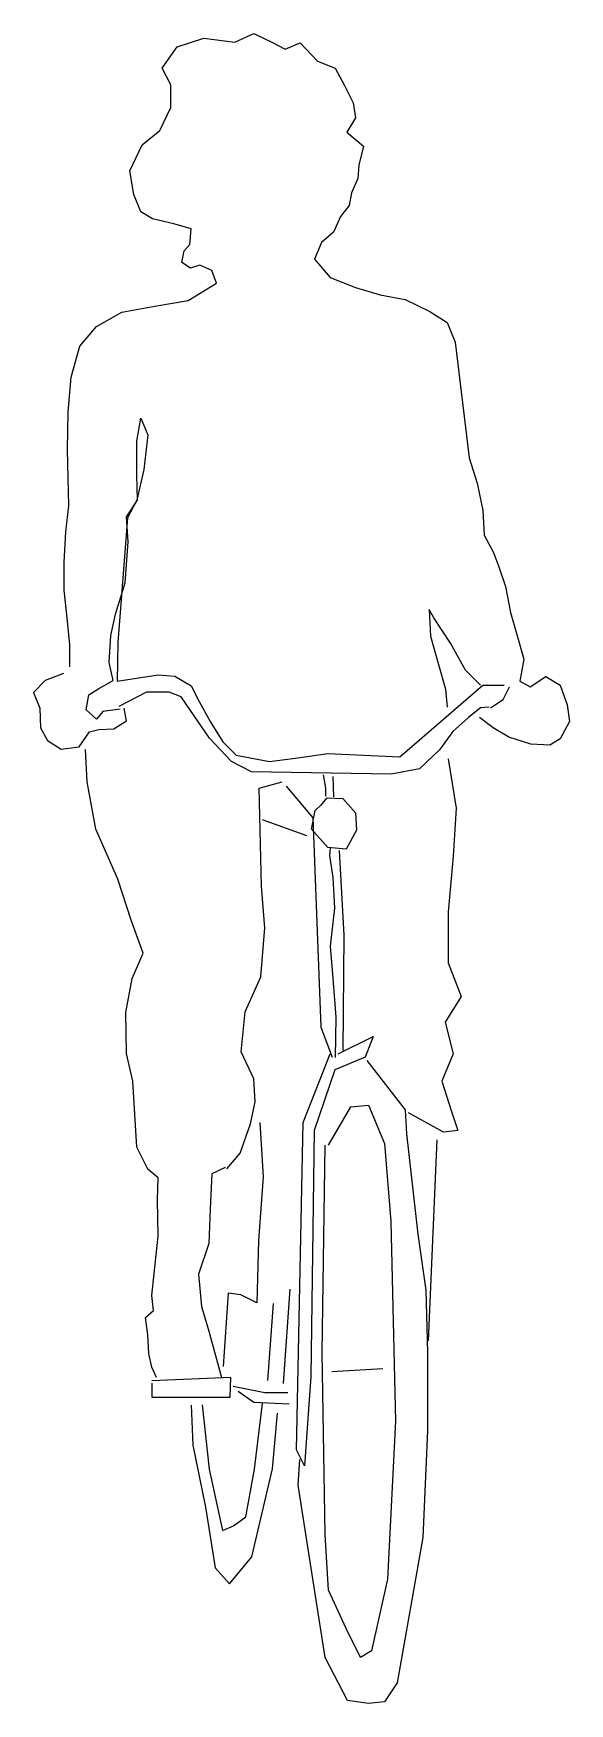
# Model space of a CAD drawing. Header units: metres. Extents: x 27.29 to 27.8, y 41.76 to 43.33.
import ezdxf

# ---------------------------------------------------------------- set-up
doc = ezdxf.new("R2010")
doc.units = ezdxf.units.M
doc.header["$MEASUREMENT"] = 0

msp = doc.modelspace()

# ---------------------------------------------------------------- linework, layer by layer
for points in [[(27.329, 42.7377), (27.329, 42.7585), (27.3268, 42.7808), (27.3238, 42.8098), (27.3238, 42.8358), (27.3253, 42.8648), (27.3283, 42.8893), (27.3268, 42.9421), (27.3275, 42.9777), (27.3305, 43.0104), (27.3387, 43.0394), (27.3543, 43.058), (27.3781, 43.0714), (27.4093, 43.0773), (27.4406, 43.0825), (27.4673, 43.0989), (27.4629, 43.1107), (27.4517, 43.1159), (27.4428, 43.113), (27.4346, 43.1182), (27.4368, 43.1293), (27.442, 43.1353), (27.4435, 43.1501), (27.4272, 43.1546), (27.4071, 43.1593), (27.396, 43.166), (27.3893, 43.1823), (27.3856, 43.2046), (27.3974, 43.2291), (27.4138, 43.2425), (27.4242, 43.2641), (27.4242, 43.2856), (27.416, 43.3012), (27.4302, 43.3213), (27.4554, 43.3295), (27.4844, 43.3257), (27.5023, 43.3339), (27.5194, 43.3257), (27.532, 43.3191), (27.5461, 43.325), (27.5625, 43.3079), (27.5789, 43.3012), (27.5878, 43.2849), (27.596, 43.2685), (27.5982, 43.2544), (27.59, 43.241), (27.6056, 43.2277), (27.6012, 43.2098), (27.6004, 43.1972), (27.5945, 43.1838), (27.5922, 43.1719), (27.5841, 43.1615), (27.5774, 43.1467), (27.5662, 43.137), (27.5595, 43.1214), (27.5744, 43.1043), (27.5982, 43.0946), (27.6212, 43.0879), (27.645, 43.0835), (27.6681, 43.0723), (27.6844, 43.0619), (27.6919, 43.0434), (27.7053, 42.9345), (27.7127, 42.9107), (27.7179, 42.8847), (27.7194, 42.8617), (27.7276, 42.8461), (27.7328, 42.8327), (27.7395, 42.8134), (27.744, 42.7889), (27.7499, 42.7681), (27.7566, 42.745), (27.7529, 42.7242), (27.7626, 42.719), (27.7774, 42.7287), (27.7908, 42.7205), (27.7975, 42.7019), (27.7997, 42.6863), (27.7908, 42.67), (27.7811, 42.664), (27.7633, 42.6648), (27.7425, 42.6715), (27.7276, 42.6804), (27.715, 42.69)], [(27.3766, 42.698), (27.3603, 42.6958), (27.3543, 42.6883), (27.3446, 42.6973), (27.3469, 42.7114), (27.3565, 42.7173), (27.3699, 42.7248), (27.3662, 42.7418), (27.3677, 42.7671), (27.3722, 42.7872), (27.3811, 42.8169), (27.3841, 42.8555), (27.3826, 42.8789), (27.393, 42.8945), (27.3922, 42.9183), (27.3922, 42.9502), (27.396, 42.9718), (27.4026, 42.9562), (27.3989, 42.9235), (27.3922, 42.8945), (27.3833, 42.8781), (27.3744, 42.7607), (27.3736, 42.7243), (27.4123, 42.7303), (27.4279, 42.7288), (27.4435, 42.7199), (27.451, 42.705), (27.4614, 42.6864), (27.4733, 42.6671), (27.4859, 42.6545), (27.5171, 42.6485), (27.5439, 42.6522), (27.5722, 42.656), (27.6398, 42.653), (27.7179, 42.7206), (27.738, 42.7206)], [(27.7157, 42.7205), (27.7016, 42.7346), (27.6875, 42.7599), (27.6718, 42.7837), (27.6674, 42.7918), (27.6689, 42.7666), (27.6763, 42.7398), (27.683, 42.7168), (27.6845, 42.6997)], [(27.3231, 42.7314), (27.306, 42.7248), (27.2948, 42.7136), (27.3008, 42.6987), (27.3015, 42.6802), (27.3082, 42.6683), (27.3209, 42.6601), (27.338, 42.6623), (27.3476, 42.6765), (27.3565, 42.6787), (27.3707, 42.6794), (27.3826, 42.6869), (27.3803, 42.6987)], [(27.7239, 42.6997), (27.7157, 42.699), (27.7046, 42.6901), (27.6897, 42.6767), (27.6771, 42.6596), (27.6585, 42.6418), (27.6317, 42.6366), (27.5001, 42.6388), (27.4815, 42.6485), (27.4607, 42.6707), (27.4421, 42.6975), (27.4339, 42.7094), (27.4228, 42.7138), (27.4012, 42.7138), (27.3752, 42.7005)], [(27.7254, 42.699), (27.7373, 42.7071), (27.7432, 42.719)], [(27.4108, 42.0687), (27.4064, 42.0784), (27.4034, 42.091), (27.4027, 42.1089), (27.4004, 42.1252), (27.4079, 42.1319), (27.4064, 42.146), (27.4086, 42.1668), (27.4123, 42.2018), (27.4116, 42.2359), (27.4123, 42.2567), (27.4027, 42.2649), (27.3923, 42.2857), (27.3885, 42.3477), (27.3826, 42.3737), (27.3818, 42.4124), (27.3878, 42.4443), (27.3982, 42.4681), (27.387, 42.4993), (27.3744, 42.538), (27.3536, 42.5848), (27.3454, 42.6294), (27.3439, 42.6598)], [(27.6855, 42.6512), (27.693, 42.6047), (27.69, 42.5596), (27.6855, 42.507), (27.6855, 42.459), (27.6976, 42.4274), (27.6825, 42.4034), (27.69, 42.3734), (27.6795, 42.3478), (27.6885, 42.3193), (27.6945, 42.3013), (27.681, 42.2998), (27.648, 42.3178)], [(27.5677, 42.6361), (27.57, 42.6234), (27.57, 42.616)], [(27.5767, 42.6346), (27.5774, 42.6153)], [(27.477, 42.2652), (27.4896, 42.2801), (27.4993, 42.3076), (27.5038, 42.3284), (27.5023, 42.3499), (27.4904, 42.3752), (27.4941, 42.4131), (27.509, 42.4458), (27.5127, 42.4919), (27.5097, 42.5313), (27.5075, 42.6234), (27.529, 42.6294)], [(27.5328, 42.6254), (27.5581, 42.5955), (27.5656, 42.3986), (27.5761, 42.3702)], [(27.5655, 42.6071), (27.5715, 42.6145), (27.5863, 42.6138), (27.5982, 42.6004), (27.599, 42.5841), (27.5893, 42.5662), (27.5722, 42.5677), (27.5566, 42.5848), (27.5603, 42.6026), (27.5663, 42.6086)], [(27.5103, 42.594), (27.5521, 42.5791)], [(27.5744, 42.5669), (27.5737, 42.5602), (27.5767, 42.5394), (27.5782, 42.5104), (27.5744, 42.4747), (27.5767, 42.4443), (27.5797, 42.4079), (27.5789, 42.37)], [(27.5826, 42.5647), (27.5871, 42.4851), (27.5863, 42.3767)], [(27.5817, 42.3733), (27.6148, 42.3898), (27.6073, 42.3703), (27.5787, 42.3583), (27.5592, 42.3012), (27.5562, 42.0699), (27.5502, 41.9858), (27.5427, 42.0008), (27.5487, 42.3087), (27.5742, 42.3733)], [(27.6088, 42.3673), (27.6448, 42.3207), (27.6463, 42.2982), (27.6569, 42.2036), (27.6644, 42.151), (27.6659, 42.0924), (27.6659, 42.0188), (27.6614, 41.9182), (27.6373, 41.7814), (27.6253, 41.7634), (27.6103, 41.7619), (27.5907, 41.7649), (27.5697, 41.8054), (27.5441, 41.9676), (27.5457, 41.9917)], [(27.5727, 42.2876), (27.5937, 42.3236), (27.6103, 42.3251), (27.6253, 42.2891), (27.6313, 42.2155), (27.6358, 42.0277), (27.6283, 41.879), (27.6133, 41.8114), (27.6028, 41.8054), (27.5892, 41.8325), (27.5727, 41.8685), (27.5697, 41.9211), (27.5667, 42.0923), (27.5697, 42.2876)], [(27.5082, 42.3088), (27.5112, 42.2577), (27.5067, 42.1976), (27.5052, 42.139), (27.4902, 42.1466), (27.4781, 42.1481), (27.4736, 42.079)], [(27.6746, 42.2925), (27.6667, 42.1032)], [(27.4755, 42.2664), (27.4629, 42.2604), (27.4614, 42.2277), (27.4599, 42.195), (27.4503, 42.166), (27.4532, 42.1356), (27.4599, 42.1125), (27.4718, 42.0687)], [(27.5303, 42.063), (27.5366, 42.1519)], [(27.5157, 42.0661), (27.5209, 42.1383)], [(27.4064, 42.0635), (27.4064, 42.0502), (27.48, 42.0502), (27.4807, 42.0687), (27.4064, 42.0658)], [(27.5757, 42.0743), (27.6238, 42.0773)], [(27.5343, 42.0544), (27.5127, 42.0544), (27.483, 42.0604)], [(27.4875, 42.0559), (27.5023, 42.0455), (27.5358, 42.044)], [(27.4435, 42.0427), (27.445, 42.0052), (27.457, 41.9466), (27.466, 41.8895), (27.4795, 41.8745), (27.5006, 41.9001), (27.5201, 41.9827), (27.5246, 42.0352)], [(27.4539, 42.0431), (27.4602, 41.9824), (27.4728, 41.9249), (27.4832, 41.9291), (27.4948, 41.9375), (27.5031, 41.9824), (27.5105, 42.0442)]]:
    msp.add_lwpolyline(points)

doc.saveas('drawing.dxf')
